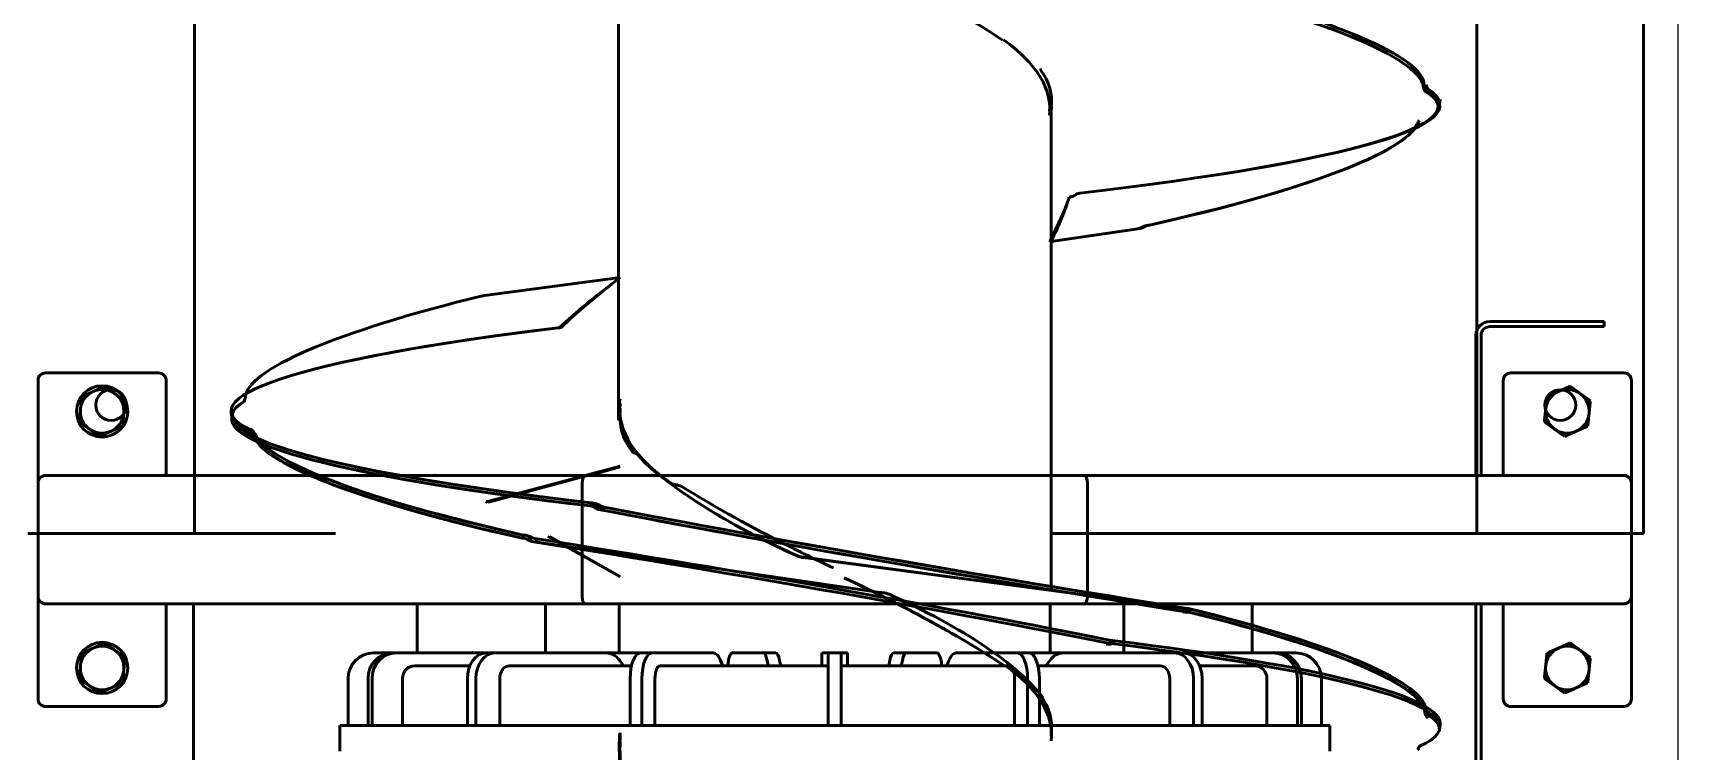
# Model space of a CAD drawing. Extents: x -3873 to 164127, y 7129 to 96529.
# Drawn here: x 64124 to 64765, y 67708 to 67988 of the extents above; entities that cross this region are included whole.
import ezdxf

# ---------------------------------------------------------------- set-up
doc = ezdxf.new("R2010")
doc.units = 0
doc.layers.add('LAYOUT', color=90, linetype='CONTINUOUS')
doc.layers.add('LAYOUT Kromeka', color=1, linetype='CONTINUOUS', lineweight=5)
doc.layers.add('Visible (ISO)', color=7, linetype='CONTINUOUS', lineweight=50)

# ---------------------------------------------------------------- blocks, each defined once
blk = doc.blocks.new('chilling_Gibletchiller_platform_short')
at = {"layer": 'LAYOUT', "color": 0, "linetype": 'Continuous', "ltscale": 50}
blk.add_line((-1205, 560), (1205, 560), dxfattribs=at)
blk = doc.blocks.new('CD30-500-2500 Giblet chiller')
at = {"layer": 'Visible (ISO)', "color": 0}
for p, q in [((106461.48, 16066.42), (107431.48, 16066.42)), ((107371.92, 16061.67), (107411.92, 16061.67)), ((107455.92, 16061.67), (107411.92, 16061.67)), ((107431.48, 16061.02), (107431.48, 16066.42)), ((107431.48, 16066.42), (107431.48, 16061.02)), ((107455.92, 16061.67), (107495.92, 16061.67)), ((107368.92, 16014.67), (107368.92, 16058.67)), ((107408.92, 16058.67), (107408.92, 15848.3)), ((107431.48, 16061.02), (107431.48, 16006.82)), ((107431.48, 16006.82), (107431.48, 16061.02)), ((107458.92, 16058.67), (107458.92, 15848.3)), ((107498.92, 16058.67), (107498.92, 16014.67)), ((107348.92, 16046.04), (107348.92, 16051.04)), ((107350.92, 16051.04), (107348.92, 16051.04)), ((107350.92, 16051.04), (107350.92, 16046.04)), ((107348.92, 16046.04), (107348.92, 16006.44)), ((107350.92, 16046.04), (107350.92, 16006.44)), ((107408.92, 16011.67), (107371.92, 16011.67)), ((107495.92, 16011.67), (107458.92, 16011.67)), ((107431.48, 16001.42), (107431.48, 16006.82)), ((107431.48, 16006.82), (107431.48, 16001.42)), ((106461.48, 16001.42), (107431.48, 16001.42)), ((107408.92, 16003.04), (107354.32, 16003.04)), ((107354.32, 16001.04), (107408.92, 16001.04)), ((107431.48, 16001.42), (107431.48, 15835.42)), ((107431.48, 15835.42), (107431.48, 16001.42)), ((107858.92, 16003.04), (107458.92, 16003.04)), ((107458.92, 16001.04), (107858.92, 16001.04)), ((107263.6, 15986.95), (107262.37, 15987.11)), ((107264.51, 15986.87), (107263.28, 15986.69)), ((107264.59, 15986.24), (107263.36, 15986.06)), ((107507.45, 15986.95), (107506.22, 15987.11)), ((107508.35, 15986.87), (107507.12, 15986.69)), ((107508.36, 15986.87), (107507.13, 15986.69)), ((107256.86, 15981.63), (107257.65, 15981.42)), ((107256.86, 15980.87), (107257.65, 15980.66)), ((107257.65, 15981.42), (107258.08, 15981.31)), ((107257.65, 15980.66), (107258.08, 15980.54)), ((107257.68, 15981.93), (107258.57, 15981.65)), ((107257.68, 15981.17), (107258.57, 15980.89)), ((107257.69, 15981.93), (107258.23, 15981.77)), ((107257.69, 15981.18), (107258.23, 15981.01)), ((107258.19, 15981.86), (107257.8, 15981.98)), ((107258.19, 15981.1), (107257.8, 15981.22)), ((107258.69, 15981.7), (107258.19, 15981.86)), ((107258.69, 15980.94), (107258.19, 15981.1)), ((107258.23, 15981.77), (107258.58, 15981.66)), ((107258.23, 15981.01), (107258.58, 15980.9)), ((107258.73, 15982.29), (107258.29, 15982.23)), ((107258.73, 15981.54), (107258.29, 15981.48)), ((107259.52, 15982.41), (107258.73, 15982.29)), ((107259.52, 15981.66), (107258.73, 15981.54)), ((107500.62, 15981.5), (107501.41, 15981.29)), ((107500.71, 15981.63), (107501.5, 15981.42)), ((107501.41, 15981.29), (107501.84, 15981.17)), ((107501.44, 15981.8), (107502.33, 15981.52)), ((107501.45, 15981.81), (107501.99, 15981.64)), ((107501.5, 15981.42), (107501.93, 15981.31)), ((107501.53, 15981.93), (107502.42, 15981.65)), ((107501.54, 15981.93), (107502.08, 15981.77)), ((107501.95, 15981.73), (107501.56, 15981.85)), ((107502.04, 15981.86), (107501.65, 15981.98)), ((107502.45, 15981.57), (107501.95, 15981.73)), ((107501.99, 15981.64), (107502.34, 15981.53)), ((107502.54, 15981.7), (107502.04, 15981.86)), ((107502.49, 15982.17), (107502.06, 15982.11)), ((107502.08, 15981.77), (107502.43, 15981.66)), ((107502.58, 15982.29), (107502.15, 15982.23)), ((107503.28, 15982.29), (107502.49, 15982.17)), ((107503.37, 15982.41), (107502.58, 15982.29)), ((107506.38, 15940.76), (107488.05, 15940.76)), ((107506.38, 15558.04), (107506.38, 15944.04)), ((107506.38, 15944.04), (107516.38, 15944.04)), ((107506.38, 15932.99), (107488.05, 15932.99)), ((107478.05, 15930.81), (107478.05, 15923.48)), ((107506.38, 15931.44), (107488.05, 15931.44)), ((107478.05, 15921.93), (107478.05, 15923.48)), ((107478.05, 15921.93), (107478.05, 15886.85)), ((107458.92, 15848.3), (107458.92, 15913.79)), ((107478.05, 15913.79), (107458.92, 15913.79)), ((107458.92, 15871.29), (107458.92, 15913.79)), ((107483.05, 15914.78), (107483.05, 15893.29)), ((107488.05, 15919.54), (107506.38, 15919.54)), ((107460.77, 15888.64), (107440.99, 15739.94)), ((107460.73, 15888.22), (107460.66, 15888.24)), ((107460.71, 15888.08), (107460.66, 15888.24)), ((107460.73, 15888.28), (107461.49, 15887.96)), ((107460.82, 15888.98), (107460.75, 15888.99)), ((107460.8, 15888.84), (107460.75, 15888.99)), ((107460.93, 15889.12), (107461.86, 15888.17)), ((107461.02, 15889.87), (107461.95, 15888.92)), ((107461.98, 15888.67), (107461.91, 15888.69)), ((107461.91, 15888.12), (107462.04, 15887.99)), ((107461.98, 15888.66), (107461.98, 15888.67)), ((107462, 15888.88), (107462.13, 15888.75)), ((107506.38, 15894.28), (107488.05, 15894.28)), ((107506.38, 15890.94), (107488.05, 15890.94)), ((107460.68, 15887.89), (107440.9, 15739.77)), ((107460.64, 15887.52), (107461.4, 15887.21)), ((107461.4, 15887.21), (107461.86, 15887.02)), ((107461.49, 15887.96), (107461.95, 15887.78)), ((107461.89, 15887.91), (107461.82, 15887.93)), ((107461.89, 15887.91), (107461.89, 15887.91)), ((107462.12, 15887.06), (107462.11, 15887.12)), ((107462.21, 15887.81), (107462.2, 15887.87)), ((107478.05, 15883.51), (107478.05, 15886.85)), ((107478.05, 15883.51), (107478.05, 15840.14)), ((107483.05, 15877.92), (107483.05, 15830.26)), ((107488.05, 15881.63), (107506.38, 15881.63)), ((107317.76, 15835.41), (107312.84, 15869.18)), ((107458.92, 15871.29), (107458.92, 15865.29)), ((107317.76, 15835.41), (107312.93, 15868.42)), ((107458.92, 15865.29), (107458.92, 15636.79)), ((107478.05, 15863.79), (107458.92, 15863.79)), ((107473.17, 15858.74), (107473.94, 15858.43)), ((107473.24, 15859.14), (107473.2, 15859.14)), ((107473.21, 15859.02), (107473.2, 15859.14)), ((107473.47, 15859.98), (107474.4, 15859.18)), ((107473.94, 15858.43), (107474.4, 15858.25)), ((107474.42, 15858.98), (107474.36, 15858.99)), ((107474.43, 15858.97), (107474.42, 15858.98)), ((107474.45, 15859.14), (107474.57, 15859.03)), ((107474.66, 15856.87), (107474.64, 15857.01)), ((107408.92, 15848.3), (107408.92, 15653.78)), ((107455.92, 15849.54), (107411.92, 15849.54)), ((107411.92, 15849.54), (107455.92, 15849.54)), ((107478.05, 15840.14), (107478.05, 15826.74)), ((107250.81, 15831.59), (107250.78, 15831.22)), ((107260.84, 15835.41), (107453.73, 15835.41)), ((107453.67, 15835.41), (107263.53, 15835.41)), ((107453.69, 15835.41), (107362.54, 15835.41)), ((107478.05, 15835.04), (107458.92, 15835.04)), ((107480.98, 15834.89), (107483.05, 15833.35)), ((107506.38, 15830.81), (107488.05, 15830.81)), ((107494.66, 15831.59), (107494.63, 15831.22)), ((107478.05, 15822.17), (107478.05, 15826.74)), ((107506.38, 15826.24), (107488.05, 15826.24)), ((107478.05, 15822.17), (107478.05, 15798.44)), ((107483.05, 15819.11), (107483.05, 15753.54)), ((107488.05, 15821.15), (107506.38, 15821.15)), ((107480.98, 15795.56), (107483.05, 15794.72)), ((107478.05, 15791.01), (107478.05, 15778.88)), ((107478.05, 15773.99), (107478.05, 15778.88)), ((107480.98, 15777.41), (107483.05, 15776.98)), ((107454.49, 15768.76), (107434.81, 15634.02)), ((107480.98, 15772.52), (107483.05, 15772.09)), ((107478.05, 15756.04), (107478.05, 15753.54)), ((107483.05, 15756.04), (107478.05, 15756.04)), ((107478.05, 15748.54), (107478.05, 15753.54)), ((107488.05, 15753.54), (107478.05, 15753.54)), ((107506.38, 15753.54), (107488.05, 15753.54)), ((107478.05, 15748.54), (107478.05, 15746.04)), ((107478.05, 15748.54), (107488.05, 15748.54)), ((107483.05, 15748.54), (107483.05, 15682.97)), ((107506.38, 15748.54), (107488.05, 15748.54)), ((107483.05, 15746.04), (107478.05, 15746.04)), ((107478.05, 15723.2), (107478.05, 15728.09)), ((107480.98, 15729.56), (107483.05, 15729.99)), ((107478.05, 15711.07), (107478.05, 15723.2)), ((107480.98, 15724.67), (107483.05, 15725.1)), ((107478.05, 15679.91), (107478.05, 15703.64)), ((107480.98, 15706.52), (107483.05, 15707.36)), ((107478.05, 15675.34), (107478.05, 15679.91)), ((107488.05, 15680.93), (107506.38, 15680.93)), ((107478.05, 15661.94), (107478.05, 15675.34)), ((107483.05, 15671.82), (107483.05, 15624.16)), ((107506.38, 15675.84), (107488.05, 15675.84)), ((107506.38, 15671.27), (107488.05, 15671.27)), ((107387.38, 15666.78), (107194.61, 15666.78)), ((107338.8, 15614.55), (107331.75, 15667.41)), ((107419.22, 15615.31), (107405.28, 15667.42)), ((107419.22, 15616.56), (107405.57, 15667.17)), ((107408.92, 15655.25), (107405.72, 15667.04)), ((107448.41, 15667.42), (107432.67, 15639.17)), ((107448.09, 15667.17), (107432.67, 15639.99)), ((107478.05, 15667.04), (107458.92, 15667.04)), ((107480.98, 15667.19), (107483.05, 15668.73)), ((107421.28, 15657.34), (107420.4, 15658.7)), ((107420.9, 15657.93), (107420.4, 15658.7)), ((107421.37, 15657.96), (107420.49, 15659.32)), ((107420.99, 15658.56), (107420.49, 15659.32)), ((107421, 15658.43), (107420.61, 15659.02)), ((107421.09, 15659.05), (107420.7, 15659.65)), ((107421.28, 15657.33), (107420.9, 15657.93)), ((107421.37, 15657.96), (107420.99, 15658.56)), ((107421.5, 15657.66), (107421, 15658.43)), ((107421.59, 15658.28), (107421.09, 15659.05)), ((107421.54, 15660.35), (107421.11, 15660.53)), ((107421.63, 15660.98), (107421.2, 15661.15)), ((107422.33, 15660.03), (107421.54, 15660.35)), ((107422.42, 15660.65), (107421.63, 15660.98)), ((107478.05, 15618.58), (107478.05, 15661.94)), ((107408.92, 15653.78), (107408.92, 15443.41)), ((107411.92, 15652.54), (107455.92, 15652.54)), ((107455.92, 15652.54), (107411.92, 15652.54)), ((107420.36, 15655.96), (107419.56, 15656.07)), ((107420.45, 15656.58), (107419.65, 15656.7)), ((107420.79, 15655.89), (107420.36, 15655.96)), ((107420.88, 15656.51), (107420.45, 15656.58)), ((107458.92, 15588.29), (107458.92, 15653.78)), ((107458.92, 15653.78), (107458.92, 15443.41)), ((107351.29, 15644.55), (107351.23, 15643.97)), ((107351.39, 15643.95), (107351.32, 15643.37)), ((107458.92, 15638.29), (107478.05, 15638.29)), ((107433.82, 15631.13), (107432.93, 15632.8)), ((107433.43, 15631.86), (107432.93, 15632.8)), ((107433.54, 15632.48), (107433.15, 15633.21)), ((107433.82, 15631.13), (107433.43, 15631.86)), ((107434.04, 15631.54), (107433.54, 15632.48)), ((107434.08, 15634.86), (107433.65, 15635.03)), ((107434.87, 15634.53), (107434.08, 15634.86)), ((107458.92, 15630.79), (107458.92, 15636.79)), ((107432.89, 15629.46), (107432.1, 15629.68)), ((107433.33, 15629.34), (107432.89, 15629.46)), ((107458.92, 15630.79), (107458.92, 15588.29)), ((107488.05, 15620.45), (107506.38, 15620.45)), ((107338.85, 15614.44), (107338.78, 15614.2)), ((107419.32, 15616.46), (107419.19, 15616.23)), ((107419.32, 15615.2), (107419.19, 15614.97)), ((107478.05, 15615.23), (107478.05, 15618.58)), ((107478.05, 15580.15), (107478.05, 15615.23)), ((107483.05, 15608.79), (107483.05, 15587.3)), ((107506.38, 15611.14), (107488.05, 15611.14)), ((107506.38, 15607.8), (107488.05, 15607.8)), ((107458.92, 15588.29), (107478.05, 15588.29)), ((107488.05, 15582.54), (107506.38, 15582.54)), ((107478.05, 15578.6), (107478.05, 15580.15)), ((107478.05, 15571.27), (107478.05, 15578.6)), ((107506.38, 15570.64), (107488.05, 15570.64)), ((107506.38, 15569.09), (107488.05, 15569.09)), ((107506.38, 15561.32), (107488.05, 15561.32)), ((107431.48, 15556.38), (107431.48, 15501.42)), ((107431.48, 15501.42), (107431.48, 15556.38)), ((107506.38, 15558.04), (107516.38, 15558.04)), ((107391.18, 15523.52), (107391.97, 15523.63)), ((107391.27, 15523.68), (107392.07, 15523.79)), ((107391.97, 15523.63), (107392.41, 15523.69)), ((107392, 15524.38), (107392.9, 15524.03)), ((107392.02, 15524.39), (107392.55, 15524.17)), ((107392.07, 15523.79), (107392.5, 15523.85)), ((107392.09, 15524.55), (107392.99, 15524.19)), ((107392.11, 15524.56), (107392.64, 15524.33)), ((107392.52, 15524.27), (107392.13, 15524.43)), ((107392.61, 15524.43), (107392.22, 15524.59)), ((107393.01, 15524.06), (107392.52, 15524.27)), ((107392.55, 15524.17), (107392.9, 15524.03)), ((107393.11, 15524.23), (107392.61, 15524.43)), ((107393.05, 15524.74), (107392.62, 15524.86)), ((107392.64, 15524.33), (107392.99, 15524.19)), ((107393.14, 15524.92), (107392.71, 15525.03)), ((107393.85, 15524.53), (107393.05, 15524.74)), ((107393.94, 15524.7), (107393.14, 15524.92)), ((107386.43, 15515.95), (107385.2, 15516.13)), ((107385.52, 15515.87), (107384.29, 15515.71)), ((107385.53, 15515.87), (107384.3, 15515.71)), ((106461.48, 15501.42), (107431.48, 15501.42)), ((107431.48, 15496.02), (107431.48, 15501.42)), ((107431.48, 15501.42), (107431.48, 15496.02)), ((107458.92, 15501.04), (107858.92, 15501.04)), ((107371.92, 15490.41), (107408.92, 15490.41)), ((107431.48, 15496.02), (107431.48, 15441.82)), ((107431.48, 15441.82), (107431.48, 15496.02)), ((107458.92, 15490.41), (107495.92, 15490.41)), ((107368.92, 15443.41), (107368.92, 15487.41)), ((107498.92, 15487.41), (107498.92, 15443.41)), ((107411.92, 15440.41), (107371.92, 15440.41)), ((107411.92, 15440.41), (107455.92, 15440.41)), ((107431.48, 15436.42), (107431.48, 15441.82)), ((107431.48, 15441.82), (107431.48, 15436.42)), ((107495.92, 15440.41), (107455.92, 15440.41))]:
    blk.add_line(p, q, dxfattribs=at)
for centre, radius in [((107381.48, 16033.92), 6), ((107383.92, 15465.41), 10), ((107381.48, 15468.92), 6), ((107483.92, 15465.41), 10)]:
    blk.add_circle(centre, radius, dxfattribs=at)
for centre, radius, start, end in [((107371.92, 16058.67), 3, 90, 180), ((107411.92, 16058.67), 3, 90, 180), ((107455.92, 16058.67), 3, 0, 90), ((107495.92, 16058.67), 3, 0, 90), ((107383.92, 16036.67), 8.5, 84.11182, 144.11182), ((107383.92, 16036.67), 8.5, 24.11182, 84.11182), ((107483.92, 16036.67), 8.5, 84.11182, 144.11182), ((107483.92, 16036.67), 8.5, 24.11182, 84.11182), ((107383.92, 16036.67), 8.5, 144.11182, 204.11182), ((107383.92, 16036.67), 8.5, 324.11182, 24.11182), ((107483.92, 16036.67), 8.5, 144.11182, 204.11182), ((107483.92, 16036.67), 8.5, 324.11182, 24.11182), ((107383.92, 16036.67), 8.5, 204.11182, 264.11182), ((107383.92, 16036.67), 8.5, 264.11182, 324.11182), ((107483.92, 16036.67), 8.5, 204.11182, 264.11182), ((107483.92, 16036.67), 8.5, 264.11182, 324.11182), ((107371.92, 16014.67), 3, 180, 270), ((107495.92, 16014.67), 3, 270, 0), ((107354.32, 16006.44), 5.4, 180, 270), ((107354.32, 16006.44), 3.4, 180, 270), ((107483.92, 15892.29), 6, 167.96717, 192.03283), ((107483.92, 15609.79), 6, 167.96717, 192.03283), ((107371.92, 15487.41), 3, 90, 180), ((107495.92, 15487.41), 3, 0, 90), ((107383.92, 15465.41), 8.5, 84.11182, 144.11182), ((107383.92, 15465.41), 8.5, 24.11182, 84.11182), ((107483.92, 15465.41), 8.5, 84.11182, 144.11182), ((107483.92, 15465.41), 8.5, 24.11182, 84.11182), ((107383.92, 15465.41), 8.5, 144.11182, 204.11182), ((107383.92, 15465.41), 8.5, 324.11182, 24.11182), ((107483.92, 15465.41), 8.5, 144.11182, 204.11182), ((107483.92, 15465.41), 8.5, 324.11182, 24.11182), ((107383.92, 15465.41), 8.5, 204.11182, 264.11182), ((107383.92, 15465.41), 8.5, 264.11182, 324.11182), ((107483.92, 15465.41), 8.5, 204.11182, 264.11182), ((107483.92, 15465.41), 8.5, 264.11182, 324.11182), ((107371.92, 15443.41), 3, 180, 270), ((107411.92, 15443.41), 3, 180, 270), ((107455.92, 15443.41), 3, 270, 0), ((107495.92, 15443.41), 3, 270, 0)]:
    blk.add_arc(centre, radius, start, end, dxfattribs=at)
for centre, major_axis, ratio, start_param, end_param in [((107494.18, 15587.83), (12.9, 399.15), 0.096956, -0.196488, 0.827081), ((107279.29, 15587.97), (-14.38, 398.94), 0.094892, -0.868832, 0.146901), ((107279.29, 15587.33), (-14.31, 398.95), 0.094964, -0.866757, 0.148975), ((107278.07, 15587.78), (-14.38, 398.94), 0.094892, 0.010589, 0.146901), ((107278.07, 15587.15), (-14.31, 398.95), 0.094964, 0.01054, 0.148975), ((107492.95, 15587.99), (12.9, 399.15), 0.096956, -0.009721, 0.827081), ((107521.83, 15587.77), (-14.31, 398.95), 0.094964, 0.01054, 0.148975), ((107521.92, 15587.78), (-14.38, 398.94), 0.094892, 0.010589, 0.146901), ((107228.67, 15786.45), (28.89, 194.37), 0.155861, 0.023148, 1.046718), ((107229.9, 15786.12), (28.89, 194.37), 0.155861, 0.023148, 1.046718), ((107262.48, 15588.64), (18.02, 397.5), 0.351131, 0.161683, 0.16247), ((107262.48, 15588.04), (18.26, 397.43), 0.351112, 0.163401, 0.164188), ((107263.37, 15588.37), (18.02, 397.5), 0.351131, 0.161683, 0.16247), ((107263.37, 15587.76), (18.26, 397.43), 0.351112, 0.163401, 0.164188), ((107275.82, 15585.62), (-23.9, 395.63), 0.350553, -0.137357, -0.136571), ((107275.91, 15585.61), (-24.14, 395.54), 0.350525, -0.139091, -0.138305), ((107297.77, 15782.31), (-28.64, 196.33), 0.150145, -1.107718, -0.091985), ((107297.79, 15782.02), (-28.65, 196.5), 0.149826, -1.110801, -0.095069), ((107472.43, 15787.07), (28.89, 194.37), 0.155861, 0.023148, 1.046718), ((107472.41, 15787.36), (28.91, 194.22), 0.156124, 0.019911, 1.043481), ((107473.66, 15786.75), (28.89, 194.37), 0.155861, 0.023148, 1.046718), ((107473.63, 15787.03), (28.91, 194.22), 0.156124, 0.019911, 1.043481), ((107506.24, 15588.67), (18.26, 397.43), 0.351112, 0.163401, 0.164188), ((107506.33, 15588.64), (18.02, 397.5), 0.351131, 0.161683, 0.16247), ((107507.13, 15588.39), (18.26, 397.43), 0.351112, 0.163401, 0.164188), ((107507.22, 15588.37), (18.02, 397.5), 0.351131, 0.161683, 0.16247), ((107519.67, 15585.62), (-23.9, 395.63), 0.350553, -0.137357, -0.136571), ((107488.05, 15930.81), (-10, 0), 0.994522, 4.712389, 6.283185), ((107488.05, 15923.48), (-10, 0), 0.951057, 4.712389, 6.283185), ((107488.05, 15921.93), (-10, 0), 0.951057, 4.712389, 6.283185), ((107488.05, 15914.78), (5, 0), 0.951153, 1.570852, 3.141643), ((107441.11, 15810.32), (39.99, 236.47), 0.028076, 4.034553, 5.053062), ((107488.05, 15886.85), (-10, 0), 0.743145, 4.712389, 6.283185), ((107488.05, 15883.51), (-10, 0), 0.743145, 4.712389, 6.283185), ((107441.02, 15810.09), (39.98, 236.44), 0.028443, 4.032327, 5.050836), ((107442.24, 15809.59), (39.98, 236.44), 0.028443, 4.032327, 5.050836), ((107442.33, 15809.82), (39.99, 236.47), 0.028076, 4.034553, 5.053062), ((107488.05, 15877.92), (5, 0), 0.74322, 1.570809, 3.141599), ((107316.74, 15738.14), (-131.84, 296.51), 0.166658, -1.179021, -1.177482), ((107316.83, 15738.16), (-131.96, 296.36), 0.165694, -1.181387, -1.179848), ((107309.92, 15867.59), (0.08, 5.67), 0.533245, -0.875647, -0.763675), ((107310.01, 15866.83), (0.08, 5.68), 0.532831, -0.875835, -0.763862), ((107453.1, 15700.68), (39.63, 235.46), 0.036183, 0.84092, 1.859429), ((107454.32, 15700.18), (39.63, 235.46), 0.036183, 0.84092, 1.859429), ((107304.29, 15585.11), (-101.58, 333.83), 0.29207, -0.772702, -0.771164), ((107304.29, 15584.47), (-101.36, 334.07), 0.292533, -0.770475, -0.768936), ((107297.47, 15841.51), (0.25, 4.52), 0.666682, -0.820123, -0.70815), ((107297.47, 15841.51), (0.25, 4.53), 0.66547, -0.820709, -0.708737), ((107411.92, 15848.3), (-3, 0), 0.414214, 4.712389, 6.283185), ((107411.92, 15848.3), (-3, 0), 0.414214, 4.712389, 6.283185), ((107455.92, 15848.3), (-3, 0), 0.414214, 3.141593, 4.712389), ((107455.92, 15848.3), (-3, 0), 0.414214, 3.141593, 4.712389), ((107325.57, 15816.79), (-41.96, 26.46), 0.236453, -1.23953, -0.78902), ((107325.62, 15817.87), (-42.02, 24.86), 0.239951, -1.243634, -0.795186), ((107488.05, 15840.14), (-10, 0), 0.743145, 0, 0.785398), ((107259.45, 15750.78), (8.68, 84.04), 0.484921, -0.009688, 0.718496), ((107219.77, 15751.41), (24.39, 83.47), 0.437114, -0.19556, -0.188688), ((107271.9, 15751.41), (-11.22, 83.98), 0.477861, -0.123463, 0.258827), ((107270.14, 15751.41), (-11.22, 83.98), 0.477861, -0.123463, -0.085327), ((107257.69, 15751.41), (8.57, 84.05), 0.485184, -0.010296, 0.028044), ((107257.69, 15750.78), (8.68, 84.04), 0.484921, -0.009688, 0.028645), ((107474.96, 15701.91), (38.6, 135.78), 0.301806, 0.380987, 1.114386), ((107488.05, 15826.74), (-10, 0), 0.406737, 4.712389, 6.283185), ((107503.21, 15751.41), (8.68, 84.04), 0.484921, -0.009688, 0.718496), ((107503.3, 15751.41), (8.57, 84.05), 0.485184, -0.010296, 0.715753), ((107463.62, 15751.41), (24.39, 83.47), 0.437114, -0.19556, -0.188688), ((107515.75, 15751.41), (-11.22, 83.98), 0.477861, -0.123463, 0.258827), ((107513.99, 15751.41), (-11.22, 83.98), 0.477861, -0.123463, -0.085327), ((107501.45, 15751.41), (8.68, 84.04), 0.484921, -0.009688, 0.028645), ((107501.54, 15751.41), (8.57, 84.05), 0.485184, -0.010296, 0.028044), ((107488.05, 15822.17), (-10, 0), 0.406737, 4.712389, 6.283185), ((107488.05, 15819.11), (5, 0), 0.406778, 1.570803, 3.141594), ((107218.66, 15724.8), (51.63, 120.09), 0.186918, 0.78613, 1.405938), ((107462.42, 15725.43), (51.63, 120.09), 0.186918, 0.78613, 1.405938), ((107462.51, 15725.28), (51.58, 120.16), 0.187822, 0.783769, 1.405084), ((107488.05, 15798.44), (-10, 0), 0.406737, 0, 0.785398), ((107488.05, 15791.01), (-10, 0), 0.207912, 5.235988, 6.283185), ((107488.05, 15778.88), (-10, 0), 0.207912, 0, 0.785398), ((107488.05, 15773.99), (-10, 0), 0.207912, 0, 0.785398), ((107456.27, 15752.9), (15.86, 156.82), 0.021387, 1.467245, 1.467838), ((107452.91, 15721.13), (15.86, 156.82), 0.021387, 1.257271, 1.259716), ((107433.13, 15776.42), (52.76, 118.57), 0.166176, 4.388076, 4.566487), ((107420.59, 15800.58), (40.59, 133.58), 0.292302, 3.979461, 4.302498), ((107420.68, 15800.46), (40.67, 133.48), 0.291838, 3.981689, 4.304727), ((107442.51, 15780.85), (16, 156.77), 0.016888, 4.443006, 4.443599), ((107439.15, 15748.82), (16, 156.77), 0.016888, 4.651128, 4.653573), ((107442.6, 15780.7), (16, 156.76), 0.016673, 4.445118, 4.445711), ((107439.24, 15748.66), (16, 156.76), 0.016673, 4.653239, 4.655685), ((107432.38, 15751.41), (40.35, 84), 0.125537, 3.985563, 4.519416), ((107488.05, 15728.09), (-10, 0), 0.207912, 5.497787, 6.283185), ((107488.05, 15723.2), (-10, 0), 0.207912, 5.497787, 6.283185), ((107488.05, 15711.07), (-10, 0), 0.207912, 0, 1.047198), ((107419.84, 15751.41), (35.07, 83.62), 0.269882, 3.669451, 4.203304), ((107419.93, 15751.41), (35.12, 83.62), 0.269082, 3.671343, 4.205196), ((107488.05, 15703.64), (-10, 0), 0.406737, 5.497787, 6.283185), ((107392.02, 15751.41), (11.21, 84.33), 0.478029, 3.096219, 3.904231), ((107392.11, 15751.41), (11.27, 83.98), 0.477692, 3.145902, 3.909844), ((107412.46, 15751.41), (5.86, 84.15), 0.07638, 3.878884, 3.883592), ((107488.05, 15682.97), (-5, 0), 0.406778, 6.283184, 7.853975), ((107488.05, 15679.91), (-10, 0), 0.406737, 0, 1.570796), ((107379.66, 15751.41), (-8.51, 84.05), 0.485313, 3.032759, 3.430188), ((107379.57, 15751.41), (-8.62, 84.05), 0.485053, 3.032151, 3.427488), ((107399.93, 15751.41), (3.14, 84.15), 0.096419, 3.508555, 3.513263), ((107400.02, 15751.41), (3.16, 84.15), 0.09634, 3.510663, 3.51537), ((107488.05, 15675.34), (-10, 0), 0.406737, 0, 1.570796), ((107500.77, 15751.42), (61.83, -65.69), 0.850606, 5.548346, 5.941594), ((107500.77, 15751.17), (61.99, -65.76), 0.847015, 5.549668, 5.938734), ((107327.23, 15693.64), (-40.74, 60.34), 0.158561, 1.911168, 2.411415), ((107327.35, 15693.96), (-40.7, 61.56), 0.156897, 1.910754, 2.413061), ((107393.78, 15751.41), (11.21, 84.33), 0.478029, 3.096219, 3.183572), ((107393.87, 15751.41), (11.27, 83.98), 0.477692, 3.145902, 3.184034), ((107381.33, 15751.41), (-8.62, 84.05), 0.485053, 3.032151, 3.070487), ((107488.05, 15661.94), (-10, 0), 0.743145, 5.497787, 6.283185), ((107504.28, 15751.42), (-61.83, 65.69), 0.850606, 2.406754, 2.445083), ((107504.28, 15751.17), (-61.99, 65.76), 0.847015, 2.408076, 2.446391), ((107425.28, 15919.08), (101.47, 333.95), 0.292302, 3.911642, 3.913181), ((107425.37, 15919.07), (101.68, 333.7), 0.291838, 3.913871, 3.915409), ((107426.17, 15917.72), (101.47, 333.95), 0.292302, 3.911642, 3.913181), ((107426.26, 15917.71), (101.68, 333.7), 0.291838, 3.913871, 3.915409), ((107419.35, 15660.99), (-0.25, 4.53), 0.666075, 3.850037, 3.96201), ((107419.44, 15661.62), (-0.25, 4.54), 0.664867, 3.85062, 3.962593), ((107399.95, 15915.04), (14.34, 398.95), 0.094928, 2.993655, 4.009387), ((107400.04, 15915.03), (14.42, 398.94), 0.094856, 2.995729, 4.011461), ((107401.17, 15914.86), (14.34, 398.95), 0.094928, 3.131028, 4.009387), ((107401.26, 15914.85), (14.42, 398.94), 0.094856, 3.130979, 4.011461), ((107411.92, 15653.78), (-3, 0), 0.414214, 0, 1.570796), ((107411.92, 15653.78), (-3, 0), 0.414214, 0, 1.570796), ((107455.92, 15653.78), (-3, 0), 0.414214, 1.570796, 3.141593), ((107455.92, 15653.78), (-3, 0), 0.414214, 1.570796, 3.141593), ((107370.98, 15914.82), (-12.94, 399.14), 0.096924, 2.313475, 3.337044), ((107371.07, 15914.83), (-12.86, 399.15), 0.096989, 2.315548, 3.339117), ((107437.82, 15766.34), (131.9, 296.44), 0.166176, 4.320258, 4.321797), ((107438.71, 15764.67), (131.9, 296.44), 0.166176, 4.320258, 4.321797), ((107431.89, 15635.61), (-0.08, 5.68), 0.533038, 3.905361, 4.017334), ((107418.47, 15720.69), (28.63, 196.24), 0.150303, 3.232033, 4.247766), ((107418.48, 15720.99), (28.64, 196.41), 0.149986, 3.235121, 4.250853), ((107419.69, 15720.35), (28.63, 196.24), 0.150303, 3.232033, 4.247766), ((107419.7, 15720.65), (28.64, 196.41), 0.149986, 3.235121, 4.250853), ((107488.05, 15624.16), (-5, 0), 0.74322, 6.283179, 7.853969), ((107350.5, 15715.6), (-28.9, 194.3), 0.155993, 2.096492, 3.120062), ((107488.05, 15618.58), (-10, 0), 0.743145, 0, 1.570796), ((107488.05, 15615.23), (-10, 0), 0.743145, 0, 1.570796), ((107488.05, 15587.3), (-5, 0), 0.951153, 6.283135, 7.853926), ((107488.05, 15580.15), (-10, 0), 0.951057, 0, 1.570796), ((107488.05, 15578.6), (-10, 0), 0.951057, 0, 1.570796), ((107488.05, 15571.27), (-10, 0), 0.994522, 0, 1.570796), ((107372.2, 15914.99), (-12.94, 399.14), 0.096924, 3.151341, 3.337044), ((107372.3, 15914.99), (-12.86, 399.15), 0.096989, 3.151287, 3.339117), ((107396.81, 15917.55), (23.78, 395.68), 0.350567, 3.277297, 3.278083), ((107396.9, 15917.57), (24.02, 395.59), 0.350539, 3.27903, 3.279817), ((107397.7, 15917.19), (23.78, 395.68), 0.350567, 3.277297, 3.278083), ((107397.79, 15917.2), (24.02, 395.59), 0.350539, 3.27903, 3.279817), ((107384.36, 15914.16), (-18.14, 397.47), 0.351122, 2.978264, 2.97905)]:
    blk.add_ellipse(centre, major_axis=major_axis, ratio=ratio, start_param=start_param, end_param=end_param, dxfattribs=at)
for points in [[(107377.03, 16041.66), (107378.37, 16043.5), (107379.91, 16045.63)], [(107379.91, 16045.63), (107382.52, 16045.36), (107384.79, 16045.13)], [(107384.79, 16045.13), (107387.06, 16044.89), (107389.67, 16044.62)], [(107389.67, 16044.62), (107390.75, 16042.22), (107391.68, 16040.15)], [(107477.03, 16041.66), (107478.37, 16043.5), (107479.91, 16045.63)], [(107479.91, 16045.63), (107482.52, 16045.36), (107484.79, 16045.13)], [(107484.79, 16045.13), (107487.06, 16044.89), (107489.67, 16044.62)], [(107489.67, 16044.62), (107490.75, 16042.22), (107491.68, 16040.15)], [(107374.15, 16037.68), (107375.7, 16039.81), (107377.03, 16041.66)], [(107376.16, 16033.2), (107375.23, 16035.28), (107374.15, 16037.68)], [(107393.68, 16035.67), (107392.14, 16033.54), (107390.8, 16031.69)], [(107391.68, 16040.15), (107392.61, 16038.07), (107393.68, 16035.67)], [(107474.15, 16037.68), (107475.7, 16039.81), (107477.03, 16041.66)], [(107476.16, 16033.2), (107475.23, 16035.28), (107474.15, 16037.68)], [(107493.68, 16035.67), (107492.14, 16033.54), (107490.8, 16031.69)], [(107491.68, 16040.15), (107492.61, 16038.07), (107493.68, 16035.67)], [(107378.16, 16028.72), (107377.09, 16031.12), (107376.16, 16033.2)], [(107390.8, 16031.69), (107389.47, 16029.84), (107387.93, 16027.71)], [(107478.16, 16028.72), (107477.09, 16031.12), (107476.16, 16033.2)], [(107490.8, 16031.69), (107489.47, 16029.84), (107487.93, 16027.71)], [(107383.05, 16028.22), (107380.78, 16028.45), (107378.16, 16028.72)], [(107387.93, 16027.71), (107385.31, 16027.98), (107383.05, 16028.22)], [(107483.05, 16028.22), (107480.78, 16028.45), (107478.16, 16028.72)], [(107487.93, 16027.71), (107485.31, 16027.98), (107483.05, 16028.22)], [(107377.03, 15470.39), (107378.37, 15472.24), (107379.91, 15474.37)], [(107379.91, 15474.37), (107382.52, 15474.1), (107384.79, 15473.86)], [(107384.79, 15473.86), (107387.06, 15473.63), (107389.67, 15473.36)], [(107389.67, 15473.36), (107390.75, 15470.96), (107391.68, 15468.88)], [(107477.03, 15470.39), (107478.37, 15472.24), (107479.91, 15474.37)], [(107479.91, 15474.37), (107482.52, 15474.1), (107484.79, 15473.86)], [(107484.79, 15473.86), (107487.06, 15473.63), (107489.67, 15473.36)], [(107489.67, 15473.36), (107490.75, 15470.96), (107491.68, 15468.88)], [(107374.15, 15466.42), (107375.7, 15468.55), (107377.03, 15470.39)], [(107376.16, 15461.94), (107375.23, 15464.01), (107374.15, 15466.42)], [(107391.68, 15468.88), (107392.61, 15466.8), (107393.68, 15464.4)], [(107474.15, 15466.42), (107475.7, 15468.55), (107477.03, 15470.39)], [(107476.16, 15461.94), (107475.23, 15464.01), (107474.15, 15466.42)], [(107491.68, 15468.88), (107492.61, 15466.8), (107493.68, 15464.4)], [(107378.16, 15457.46), (107377.09, 15459.86), (107376.16, 15461.94)], [(107390.8, 15460.43), (107389.47, 15458.58), (107387.93, 15456.45)], [(107393.68, 15464.4), (107392.14, 15462.27), (107390.8, 15460.43)], [(107478.16, 15457.46), (107477.09, 15459.86), (107476.16, 15461.94)], [(107490.8, 15460.43), (107489.47, 15458.58), (107487.93, 15456.45)], [(107493.68, 15464.4), (107492.14, 15462.27), (107490.8, 15460.43)], [(107383.05, 15456.95), (107380.78, 15457.19), (107378.16, 15457.46)], [(107387.93, 15456.45), (107385.31, 15456.72), (107383.05, 15456.95)], [(107483.05, 15456.95), (107480.78, 15457.19), (107478.16, 15457.46)], [(107487.93, 15456.45), (107485.31, 15456.72), (107483.05, 15456.95)]]:
    blk.add_rational_spline(points, [1, 1.0379548493, 1], degree=2, dxfattribs=at)
for points, knots in [([(107257.68, 15981.93), (107257.46, 15981.9), (107257.28, 15981.86), (107257.01, 15981.77), (107256.91, 15981.7), (107256.86, 15981.63)], [0, 0, 0, 0, 0.5, 0.5, 1, 1, 1, 1]), ([(107257.68, 15981.17), (107257.46, 15981.15), (107257.28, 15981.11), (107257.01, 15981.01), (107256.91, 15980.94), (107256.86, 15980.87)], [0, 0, 0, 0, 0.5, 0.5, 1, 1, 1, 1]), ([(107259.52, 15982.41), (107259.47, 15982.3), (107259.37, 15982.17), (107259.23, 15982.05), (107259.09, 15981.93), (107258.9, 15981.81), (107258.69, 15981.7)], [0, 0, 0, 0, 0.5, 0.5, 0.5, 1, 1, 1, 1]), ([(107259.52, 15981.66), (107259.47, 15981.54), (107259.37, 15981.42), (107259.23, 15981.3), (107259.09, 15981.17), (107258.9, 15981.05), (107258.69, 15980.94)], [0, 0, 0, 0, 0.5, 0.5, 0.5, 1, 1, 1, 1]), ([(107271.97, 15978.21), (107271.91, 15978.31), (107271.81, 15978.4), (107271.67, 15978.48), (107271.53, 15978.56), (107271.35, 15978.62), (107271.13, 15978.67)], [0, 0, 0, 0, 0.5, 0.5, 0.5, 1, 1, 1, 1]), ([(107272.06, 15978.04), (107272, 15978.14), (107271.9, 15978.23), (107271.76, 15978.31), (107271.62, 15978.39), (107271.44, 15978.46), (107271.23, 15978.51)], [0, 0, 0, 0, 0.5, 0.5, 0.5, 1, 1, 1, 1]), ([(107501.44, 15981.8), (107501.22, 15981.77), (107501.04, 15981.73), (107500.77, 15981.63), (107500.67, 15981.57), (107500.62, 15981.5)], [0, 0, 0, 0, 0.5, 0.5, 1, 1, 1, 1]), ([(107501.53, 15981.93), (107501.31, 15981.9), (107501.14, 15981.86), (107500.86, 15981.77), (107500.76, 15981.7), (107500.71, 15981.63)], [0, 0, 0, 0, 0.5, 0.5, 1, 1, 1, 1]), ([(107503.28, 15982.29), (107503.23, 15982.17), (107503.13, 15982.05), (107502.99, 15981.92), (107502.85, 15981.8), (107502.66, 15981.68), (107502.45, 15981.57)], [0, 0, 0, 0, 0.5, 0.5, 0.5, 1, 1, 1, 1]), ([(107503.37, 15982.41), (107503.32, 15982.3), (107503.22, 15982.17), (107503.08, 15982.05), (107502.94, 15981.93), (107502.75, 15981.81), (107502.54, 15981.7)], [0, 0, 0, 0, 0.5, 0.5, 0.5, 1, 1, 1, 1]), ([(107515.82, 15978.21), (107515.76, 15978.31), (107515.67, 15978.4), (107515.52, 15978.48), (107515.38, 15978.56), (107515.2, 15978.62), (107514.99, 15978.67)], [0, 0, 0, 0, 0.5, 0.5, 0.5, 1, 1, 1, 1]), ([(107462.21, 15887.81), (107462.19, 15887.98), (107462.17, 15888.15), (107462.14, 15888.46), (107462.13, 15888.61), (107462.13, 15888.75)], [-0.3710489, -0.3710489, -0.3710489, -0.3710489, -0.1855245, -0.1855245, 0, 0, 0, 0]), ([(107462.12, 15887.06), (107462.1, 15887.23), (107462.08, 15887.4), (107462.05, 15887.71), (107462.04, 15887.85), (107462.04, 15887.99)], [-0.3710489, -0.3710489, -0.3710489, -0.3710489, -0.1855245, -0.1855245, 0, 0, 0, 0]), ([(107312.84, 15869.18), (107312.78, 15869.57), (107312.7, 15869.94), (107312.61, 15870.29), (107312.52, 15870.61), (107312.41, 15870.91), (107312.29, 15871.19)], [0.1527254, 0.1527254, 0.1527254, 0.1527254, 0.5000028, 0.5000028, 0.5000028, 0.8159434, 0.8159434, 0.8159434, 0.8159434]), ([(107312.93, 15868.42), (107312.87, 15868.8), (107312.79, 15869.17), (107312.7, 15869.52), (107312.61, 15869.84), (107312.5, 15870.15), (107312.38, 15870.43)], [0.1548942, 0.1548942, 0.1548942, 0.1548942, 0.5000028, 0.5000028, 0.5000028, 0.8159434, 0.8159434, 0.8159434, 0.8159434]), ([(107474.66, 15856.87), (107474.64, 15857.25), (107474.62, 15857.61), (107474.59, 15858.33), (107474.58, 15858.68), (107474.57, 15859.03)], [-0.3710489, -0.3710489, -0.3710489, -0.3710489, -0.1855245, -0.1855245, 0, 0, 0, 0]), ([(107300.45, 15842.48), (107300.4, 15842.93), (107300.3, 15843.37), (107300.16, 15843.77), (107300.07, 15844.02), (107299.96, 15844.26), (107299.84, 15844.48)], [0, 0, 0, 0, 0.5000028, 0.5000028, 0.5000028, 0.8159434, 0.8159434, 0.8159434, 0.8159434]), ([(107300.45, 15842.48), (107300.4, 15842.93), (107300.3, 15843.37), (107300.16, 15843.77), (107300.07, 15844.02), (107299.96, 15844.26), (107299.84, 15844.48)], [0, 0, 0, 0, 0.5000028, 0.5000028, 0.5000028, 0.8159434, 0.8159434, 0.8159434, 0.8159434]), ([(107440.37, 15736.87), (107440.45, 15737.1), (107440.52, 15737.35), (107440.59, 15737.6), (107440.68, 15738), (107440.75, 15738.43), (107440.8, 15738.86)], [0.1840543, 0.1840543, 0.1840543, 0.1840543, 0.5, 0.5, 0.5, 1, 1, 1, 1]), ([(107440.46, 15737.04), (107440.54, 15737.28), (107440.61, 15737.52), (107440.68, 15737.78), (107440.77, 15738.18), (107440.85, 15738.6), (107440.89, 15739.04)], [0.1840543, 0.1840543, 0.1840543, 0.1840543, 0.5, 0.5, 0.5, 1, 1, 1, 1]), ([(107413.45, 15691.81), (107413.17, 15691.35), (107412.93, 15690.81), (107412.63, 15689.86), (107412.55, 15689.47), (107412.49, 15689.08)], [2.5682503, 2.5682503, 2.5682503, 2.5682503, 2.8214025, 2.8214025, 2.9900626, 2.9900626, 2.9900626, 2.9900626]), ([(107412.44, 15688.81), (107412.41, 15688.6), (107412.36, 15688.39), (107412.2, 15687.85), (107412.05, 15687.53), (107411.88, 15687.28)], [0.664323, 0.664323, 0.664323, 0.664323, 0.7562049, 0.7562049, 0.9125602, 0.9125602, 0.9125602, 0.9125602]), ([(107399.91, 15672.75), (107399.87, 15672.64), (107399.83, 15672.53), (107399.66, 15672.25), (107399.51, 15672.08), (107399.34, 15671.95)], [0.664323, 0.664323, 0.664323, 0.664323, 0.7562049, 0.7562049, 0.9125602, 0.9125602, 0.9125602, 0.9125602]), ([(107400, 15672.82), (107399.96, 15672.7), (107399.92, 15672.59), (107399.75, 15672.31), (107399.6, 15672.14), (107399.43, 15672.01)], [0.664323, 0.664323, 0.664323, 0.664323, 0.7562049, 0.7562049, 0.9125602, 0.9125602, 0.9125602, 0.9125602]), ([(107400.91, 15674.41), (107400.63, 15674.15), (107400.39, 15673.84), (107400.1, 15673.32), (107400.01, 15673.1), (107399.95, 15672.89)], [2.5682503, 2.5682503, 2.5682503, 2.5682503, 2.8214025, 2.8214025, 2.9900626, 2.9900626, 2.9900626, 2.9900626]), ([(107401, 15674.48), (107400.72, 15674.22), (107400.48, 15673.91), (107400.19, 15673.38), (107400.1, 15673.17), (107400.04, 15672.96)], [2.5682503, 2.5682503, 2.5682503, 2.5682503, 2.8214025, 2.8214025, 2.9900626, 2.9900626, 2.9900626, 2.9900626]), ([(107420.4, 15658.7), (107420.18, 15658.34), (107420, 15657.92), (107419.72, 15657.03), (107419.62, 15656.56), (107419.56, 15656.07)], [0, 0, 0, 0, 0.5, 0.5, 1, 1, 1, 1]), ([(107420.49, 15659.32), (107420.27, 15658.96), (107420.09, 15658.55), (107419.81, 15657.66), (107419.71, 15657.18), (107419.65, 15656.7)], [0, 0, 0, 0, 0.5, 0.5, 1, 1, 1, 1]), ([(107420.75, 15659.26), (107420.72, 15659.22), (107420.7, 15659.18), (107420.66, 15659.1), (107420.64, 15659.06), (107420.61, 15659.02)], [-0.04006097, -0.04006097, -0.04006097, -0.04006097, -0.02003048, -0.02003048, 0, 0, 0, 0]), ([(107420.84, 15659.89), (107420.82, 15659.84), (107420.79, 15659.8), (107420.75, 15659.73), (107420.73, 15659.69), (107420.7, 15659.65)], [-0.04006097, -0.04006097, -0.04006097, -0.04006097, -0.02003048, -0.02003048, 0, 0, 0, 0]), ([(107421.11, 15660.53), (107421.08, 15660.24), (107421.02, 15659.96), (107420.93, 15659.71), (107420.88, 15659.55), (107420.82, 15659.4), (107420.75, 15659.26)], [0, 0, 0, 0, 0.5, 0.5, 0.5, 0.815947, 0.815947, 0.815947, 0.815947]), ([(107421.2, 15661.15), (107421.17, 15660.87), (107421.11, 15660.59), (107421.02, 15660.34), (107420.97, 15660.18), (107420.91, 15660.03), (107420.84, 15659.89)], [0, 0, 0, 0, 0.5, 0.5, 0.5, 0.815947, 0.815947, 0.815947, 0.815947]), ([(107422.33, 15660.03), (107422.28, 15659.57), (107422.18, 15659.13), (107422.04, 15658.73), (107421.95, 15658.48), (107421.85, 15658.24), (107421.73, 15658.02)], [0, 0, 0, 0, 0.5000028, 0.5000028, 0.5000028, 0.8159434, 0.8159434, 0.8159434, 0.8159434]), ([(107422.42, 15660.65), (107422.37, 15660.2), (107422.27, 15659.76), (107422.13, 15659.36), (107422.04, 15659.11), (107421.94, 15658.87), (107421.82, 15658.65)], [0, 0, 0, 0, 0.5000028, 0.5000028, 0.5000028, 0.8159434, 0.8159434, 0.8159434, 0.8159434]), ([(107432.93, 15632.8), (107432.72, 15632.37), (107432.54, 15631.88), (107432.25, 15630.83), (107432.15, 15630.26), (107432.1, 15629.68)], [0, 0, 0, 0, 0.5, 0.5, 1, 1, 1, 1]), ([(107433.28, 15633.5), (107433.26, 15633.45), (107433.24, 15633.4), (107433.2, 15633.3), (107433.17, 15633.26), (107433.15, 15633.21)], [-0.04006097, -0.04006097, -0.04006097, -0.04006097, -0.02003048, -0.02003048, 0, 0, 0, 0]), ([(107433.65, 15635.03), (107433.61, 15634.69), (107433.55, 15634.35), (107433.47, 15634.05), (107433.42, 15633.85), (107433.35, 15633.67), (107433.28, 15633.5)], [0, 0, 0, 0, 0.5, 0.5, 0.5, 0.815947, 0.815947, 0.815947, 0.815947]), ([(107434.87, 15634.53), (107434.82, 15633.97), (107434.72, 15633.42), (107434.58, 15632.91), (107434.49, 15632.59), (107434.38, 15632.29), (107434.26, 15632.01)], [0, 0, 0, 0, 0.5000028, 0.5000028, 0.5000028, 0.8159434, 0.8159434, 0.8159434, 0.8159434]), ([(107392, 15524.38), (107391.79, 15524.25), (107391.61, 15524.11), (107391.33, 15523.82), (107391.24, 15523.67), (107391.18, 15523.52)], [0, 0, 0, 0, 0.5, 0.5, 1, 1, 1, 1]), ([(107392.09, 15524.55), (107391.88, 15524.42), (107391.7, 15524.28), (107391.42, 15523.98), (107391.33, 15523.83), (107391.27, 15523.68)], [0, 0, 0, 0, 0.5, 0.5, 1, 1, 1, 1]), ([(107393.85, 15524.53), (107393.79, 15524.42), (107393.69, 15524.33), (107393.55, 15524.25), (107393.41, 15524.18), (107393.23, 15524.11), (107393.01, 15524.06)], [0, 0, 0, 0, 0.5, 0.5, 0.5, 1, 1, 1, 1]), ([(107393.94, 15524.7), (107393.88, 15524.59), (107393.78, 15524.5), (107393.64, 15524.42), (107393.5, 15524.34), (107393.32, 15524.28), (107393.11, 15524.23)], [0, 0, 0, 0, 0.5, 0.5, 0.5, 1, 1, 1, 1]), ([(107379.56, 15520.95), (107379.34, 15520.98), (107379.16, 15521.02), (107378.89, 15521.12), (107378.79, 15521.18), (107378.74, 15521.25)], [0, 0, 0, 0, 0.5, 0.5, 1, 1, 1, 1])]:
    blk.add_open_spline(points, degree=3, knots=knots, dxfattribs=at)
for points in [[(107257.69, 15981.93), (107257.68, 15981.93), (107257.68, 15981.93), (107257.68, 15981.93)], [(107257.69, 15981.18), (107257.68, 15981.18), (107257.68, 15981.17), (107257.68, 15981.17)], [(107258.29, 15982.23), (107258.23, 15982.15), (107258.05, 15982.05), (107257.8, 15981.98)], [(107258.29, 15981.48), (107258.23, 15981.4), (107258.05, 15981.3), (107257.8, 15981.22)], [(107258.57, 15981.65), (107258.32, 15981.56), (107258.15, 15981.45), (107258.08, 15981.31)], [(107258.57, 15980.89), (107258.32, 15980.8), (107258.15, 15980.69), (107258.08, 15980.54)], [(107258.58, 15981.66), (107258.57, 15981.66), (107258.57, 15981.65), (107258.57, 15981.65)], [(107258.58, 15980.9), (107258.57, 15980.9), (107258.57, 15980.89), (107258.57, 15980.89)], [(107271.02, 15978.71), (107270.77, 15978.81), (107270.59, 15978.94), (107270.53, 15979.05)], [(107271.11, 15978.55), (107270.86, 15978.64), (107270.68, 15978.77), (107270.62, 15978.89)], [(107271.02, 15978.71), (107271.02, 15978.71), (107271.02, 15978.71), (107271.02, 15978.71)], [(107271.11, 15978.54), (107271.11, 15978.54), (107271.11, 15978.55), (107271.11, 15978.55)], [(107501.45, 15981.81), (107501.44, 15981.8), (107501.44, 15981.8), (107501.44, 15981.8)], [(107501.54, 15981.93), (107501.54, 15981.93), (107501.53, 15981.93), (107501.53, 15981.93)], [(107502.06, 15982.11), (107501.99, 15982.02), (107501.81, 15981.93), (107501.56, 15981.85)], [(107502.15, 15982.23), (107502.08, 15982.15), (107501.91, 15982.05), (107501.65, 15981.98)], [(107502.33, 15981.52), (107502.08, 15981.43), (107501.91, 15981.32), (107501.84, 15981.17)], [(107502.42, 15981.65), (107502.17, 15981.56), (107502, 15981.45), (107501.93, 15981.31)], [(107502.34, 15981.53), (107502.33, 15981.52), (107502.33, 15981.52), (107502.33, 15981.52)], [(107502.43, 15981.66), (107502.43, 15981.66), (107502.42, 15981.65), (107502.42, 15981.65)], [(107514.87, 15978.71), (107514.62, 15978.81), (107514.44, 15978.94), (107514.38, 15979.05)], [(107514.87, 15978.71), (107514.87, 15978.71), (107514.87, 15978.71), (107514.87, 15978.71)], [(107460.93, 15889.12), (107460.79, 15888.62), (107460.69, 15888.08), (107460.64, 15887.52)], [(107461.02, 15889.87), (107460.88, 15889.37), (107460.78, 15888.84), (107460.73, 15888.28)], [(107462.13, 15888.75), (107462.04, 15888.44), (107461.98, 15888.12), (107461.95, 15887.78)], [(107462.04, 15887.99), (107461.95, 15887.69), (107461.89, 15887.36), (107461.86, 15887.02)], [(107311.85, 15872.07), (107311.6, 15872.56), (107311.42, 15873.19), (107311.35, 15873.86)], [(107311.94, 15871.31), (107311.69, 15871.79), (107311.51, 15872.43), (107311.45, 15873.1)], [(107473.47, 15859.98), (107473.33, 15859.6), (107473.23, 15859.18), (107473.17, 15858.74)], [(107474.57, 15859.03), (107474.49, 15858.79), (107474.43, 15858.52), (107474.4, 15858.25)], [(107299.4, 15845.17), (107299.15, 15845.56), (107298.97, 15846.07), (107298.91, 15846.61)], [(107299.4, 15845.17), (107299.15, 15845.56), (107298.97, 15846.08), (107298.91, 15846.61)], [(107454.49, 15768.76), (107454.52, 15768.96), (107454.54, 15769.16), (107454.56, 15769.36)], [(107454.61, 15769.82), (107454.7, 15770.68), (107454.9, 15771.5), (107455.19, 15772.21)], [(107440.23, 15736.47), (107440.28, 15736.59), (107440.33, 15736.73), (107440.37, 15736.87)], [(107440.32, 15736.64), (107440.37, 15736.77), (107440.42, 15736.9), (107440.46, 15737.04)], [(107440.85, 15739.34), (107440.86, 15739.48), (107440.88, 15739.63), (107440.9, 15739.77)], [(107440.94, 15739.51), (107440.95, 15739.66), (107440.97, 15739.8), (107440.99, 15739.94)], [(107421.28, 15657.33), (107421.03, 15656.94), (107420.85, 15656.43), (107420.79, 15655.89)], [(107421.37, 15657.96), (107421.12, 15657.56), (107420.94, 15657.05), (107420.88, 15656.51)], [(107351.24, 15644.1), (107351.23, 15644.19), (107351.21, 15644.28), (107351.2, 15644.38)], [(107351.33, 15643.5), (107351.32, 15643.59), (107351.31, 15643.68), (107351.29, 15643.77)], [(107433.82, 15631.13), (107433.57, 15630.64), (107433.39, 15630.01), (107433.33, 15629.34)], [(107338.83, 15614.36), (107338.82, 15614.42), (107338.81, 15614.49), (107338.8, 15614.55)], [(107419.28, 15616.38), (107419.26, 15616.44), (107419.24, 15616.5), (107419.22, 15616.56)], [(107419.27, 15615.12), (107419.25, 15615.19), (107419.24, 15615.25), (107419.22, 15615.31)], [(107392.02, 15524.39), (107392.01, 15524.39), (107392.01, 15524.39), (107392, 15524.38)], [(107392.11, 15524.56), (107392.1, 15524.55), (107392.1, 15524.55), (107392.09, 15524.55)], [(107392.62, 15524.86), (107392.56, 15524.69), (107392.38, 15524.54), (107392.13, 15524.43)], [(107392.71, 15525.03), (107392.65, 15524.86), (107392.47, 15524.71), (107392.22, 15524.59)], [(107392.9, 15524.03), (107392.65, 15523.93), (107392.47, 15523.8), (107392.41, 15523.69)], [(107392.99, 15524.19), (107392.74, 15524.09), (107392.56, 15523.96), (107392.5, 15523.85)], [(107392.9, 15524.03), (107392.9, 15524.03), (107392.9, 15524.03), (107392.9, 15524.03)], [(107392.99, 15524.19), (107392.99, 15524.19), (107392.99, 15524.19), (107392.99, 15524.19)], [(107379.57, 15520.95), (107379.56, 15520.95), (107379.56, 15520.95), (107379.56, 15520.95)], [(107380.18, 15520.65), (107380.11, 15520.73), (107379.93, 15520.83), (107379.68, 15520.9)]]:
    blk.add_open_spline(points, degree=3, dxfattribs=at)

msp = doc.modelspace()

# ---------------------------------------------------------------- block references
at = {"layer": 'LAYOUT Kromeka', "ltscale": 20}
for name, p, rotation in [('CD30-500-2500 Giblet chiller', (48685.37, 175224.57), 270), ('chilling_Gibletchiller_platform_short', (65325.21, 68726.5), 90)]:
    msp.add_blockref(name, p, dxfattribs=dict(at, rotation=rotation))

doc.saveas('drawing.dxf')
